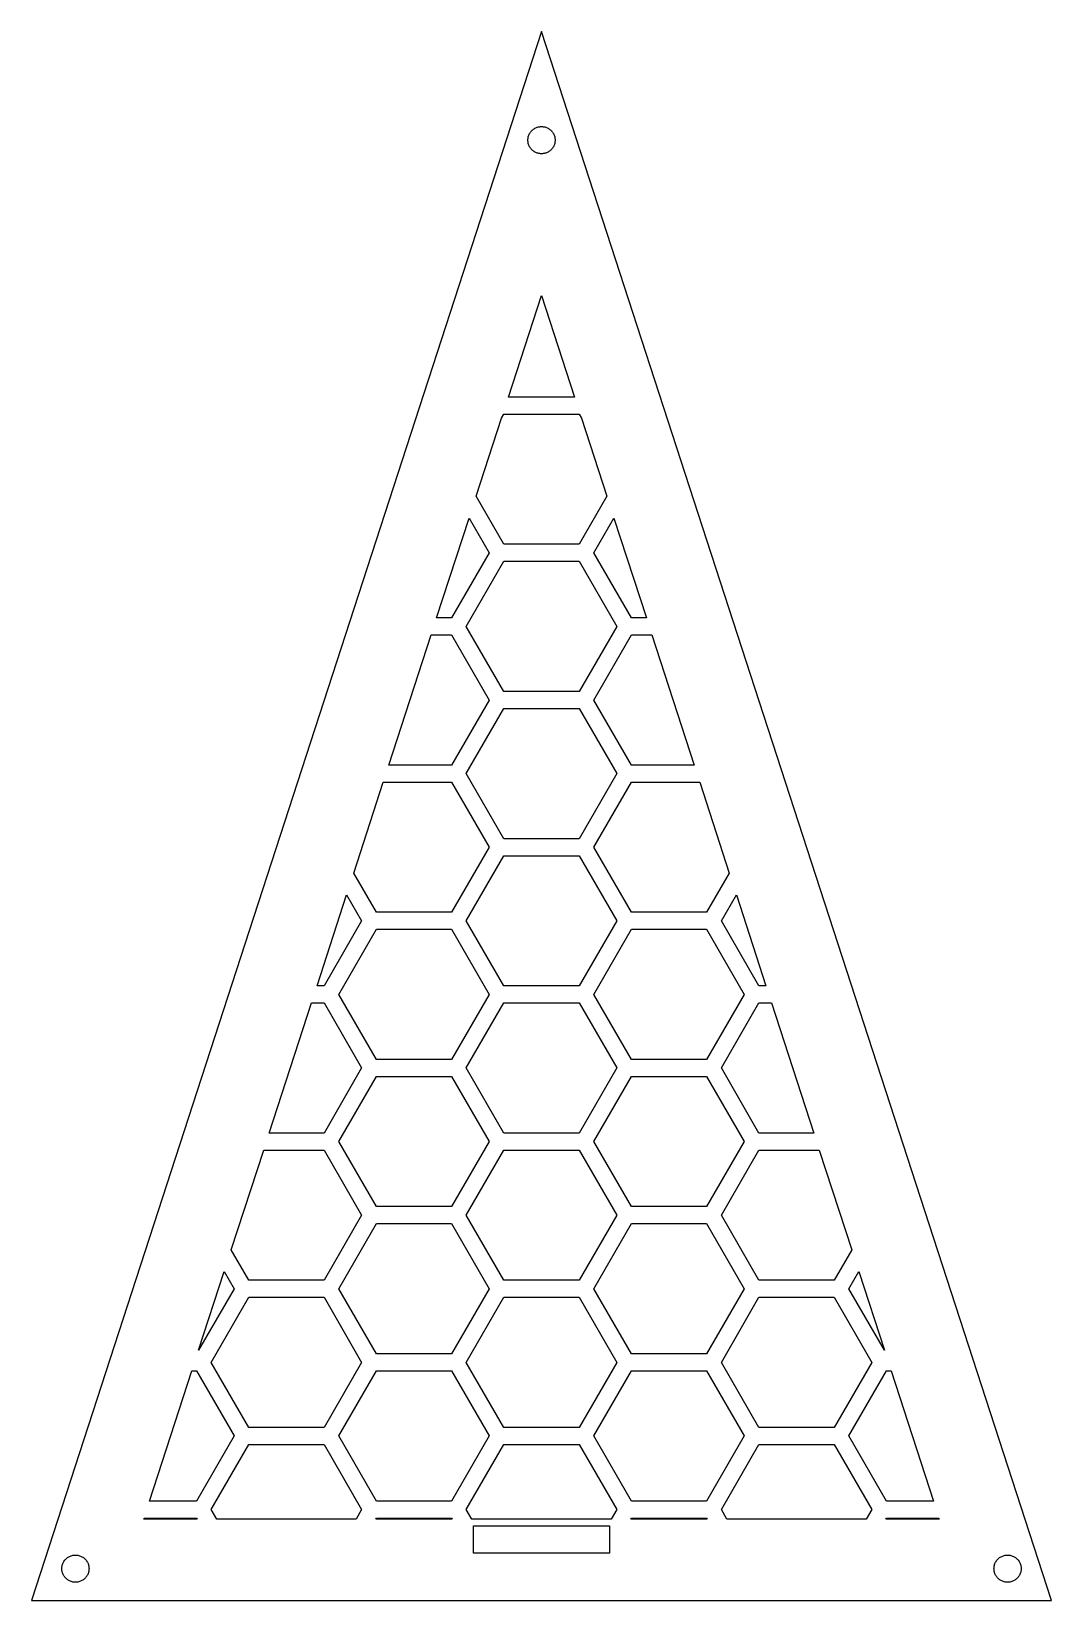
# Model space of a CAD drawing. Header units: metres. Extents: x -75 to 75, y 0 to 231.
import ezdxf

# ---------------------------------------------------------------- set-up
doc = ezdxf.new("R2010")
doc.units = ezdxf.units.M

msp = doc.modelspace()

# ---------------------------------------------------------------- linework, layer by layer
for p, q in [((0, 230.826), (-75, 0)), ((75, 0), (0, 230.826)), ((-2, 214.826), (-1.99605, 214.952)), ((-1.99605, 214.701), (-2, 214.826)), ((-1.99605, 214.952), (-1.98422, 215.077)), ((-1.98422, 214.576), (-1.99605, 214.701)), ((-1.98422, 215.077), (-1.96457, 215.201)), ((-1.96457, 215.201), (-1.93716, 215.324)), ((-1.93716, 215.324), (-1.9021, 215.444)), ((-1.9021, 215.444), (-1.85954, 215.562)), ((-1.85954, 215.562), (-1.80965, 215.678)), ((-1.80965, 215.678), (-1.75261, 215.79)), ((-1.75261, 215.79), (-1.68864, 215.898)), ((-1.68864, 215.898), (-1.61803, 216.002)), ((-1.61803, 216.002), (-1.54102, 216.101)), ((-1.54102, 216.101), (-1.45793, 216.195)), ((-1.45793, 216.195), (-1.36908, 216.284)), ((-1.36908, 216.284), (-1.27484, 216.367)), ((-1.27484, 216.367), (-1.17557, 216.444)), ((-1.17557, 216.444), (-1.07164, 216.515)), ((-1.07164, 216.515), (-0.963501, 216.579)), ((-0.963501, 216.579), (-0.851547, 216.636)), ((-0.851547, 216.636), (-0.736237, 216.686)), ((-0.736237, 216.686), (-0.618027, 216.728)), ((-0.618027, 216.728), (-0.497375, 216.763)), ((-0.497375, 216.763), (-0.374756, 216.791)), ((-0.374756, 216.791), (-0.250656, 216.81)), ((-0.250656, 216.81), (-0.12558, 216.822)), ((-0.12558, 216.822), (0, 216.826)), ((0, 216.826), (0.12558, 216.822)), ((0.12558, 216.822), (0.250656, 216.81)), ((0.250656, 216.81), (0.374756, 216.791)), ((0.374756, 216.791), (0.497375, 216.763)), ((0.497375, 216.763), (0.618027, 216.728)), ((0.618027, 216.728), (0.736237, 216.686)), ((0.736237, 216.686), (0.851547, 216.636)), ((0.851547, 216.636), (0.963501, 216.579)), ((0.963501, 216.579), (1.07164, 216.515)), ((1.07164, 216.515), (1.17557, 216.444)), ((1.17557, 216.444), (1.27484, 216.367)), ((1.27484, 216.367), (1.36908, 216.284)), ((1.36908, 216.284), (1.45793, 216.195)), ((1.45793, 216.195), (1.54102, 216.101)), ((1.54102, 216.101), (1.61803, 216.002)), ((1.61803, 216.002), (1.68864, 215.898)), ((1.68864, 215.898), (1.75261, 215.79)), ((1.75261, 215.79), (1.80965, 215.678)), ((1.80965, 215.678), (1.85954, 215.562)), ((1.85954, 215.562), (1.9021, 215.444)), ((1.9021, 215.444), (1.93716, 215.324)), ((1.93716, 215.324), (1.96457, 215.201)), ((1.96457, 215.201), (1.98422, 215.077)), ((1.98422, 215.077), (1.99605, 214.952)), ((1.99605, 214.701), (1.98422, 214.576)), ((1.99605, 214.952), (2, 214.826)), ((2, 214.826), (1.99605, 214.701)), ((-1.96457, 214.451), (-1.98422, 214.576)), ((-1.93716, 214.329), (-1.96457, 214.451)), ((-1.9021, 214.208), (-1.93716, 214.329)), ((-1.85954, 214.09), (-1.9021, 214.208)), ((-1.80965, 213.975), (-1.85954, 214.09)), ((-1.75261, 213.863), (-1.80965, 213.975)), ((-1.68864, 213.755), (-1.75261, 213.863)), ((-1.61803, 213.651), (-1.68864, 213.755)), ((-1.54102, 213.551), (-1.61803, 213.651)), ((-1.45793, 213.457), (-1.54102, 213.551)), ((-1.36908, 213.368), (-1.45793, 213.457)), ((-1.27484, 213.285), (-1.36908, 213.368)), ((-1.17557, 213.208), (-1.27484, 213.285)), ((-1.07164, 213.138), (-1.17557, 213.208)), ((-0.963501, 213.074), (-1.07164, 213.138)), ((-0.851547, 213.017), (-0.963501, 213.074)), ((-0.736237, 212.967), (-0.851547, 213.017)), ((-0.618027, 212.924), (-0.736237, 212.967)), ((-0.497375, 212.889), (-0.618027, 212.924)), ((-0.374756, 212.862), (-0.497375, 212.889)), ((-0.250656, 212.842), (-0.374756, 212.862)), ((-0.12558, 212.83), (-0.250656, 212.842)), ((0, 212.826), (-0.12558, 212.83)), ((0.12558, 212.83), (0, 212.826)), ((0.250656, 212.842), (0.12558, 212.83)), ((0.374756, 212.862), (0.250656, 212.842)), ((0.497375, 212.889), (0.374756, 212.862)), ((0.618027, 212.924), (0.497375, 212.889)), ((0.736237, 212.967), (0.618027, 212.924)), ((0.851547, 213.017), (0.736237, 212.967)), ((0.963501, 213.074), (0.851547, 213.017)), ((1.07164, 213.138), (0.963501, 213.074)), ((1.17557, 213.208), (1.07164, 213.138)), ((1.27484, 213.285), (1.17557, 213.208)), ((1.36908, 213.368), (1.27484, 213.285)), ((1.45793, 213.457), (1.36908, 213.368)), ((1.54102, 213.551), (1.45793, 213.457)), ((1.61803, 213.651), (1.54102, 213.551)), ((1.68864, 213.755), (1.61803, 213.651)), ((1.75261, 213.863), (1.68864, 213.755)), ((1.80965, 213.975), (1.75261, 213.863)), ((1.85954, 214.09), (1.80965, 213.975)), ((1.9021, 214.208), (1.85954, 214.09)), ((1.93716, 214.329), (1.9021, 214.208)), ((1.96457, 214.451), (1.93716, 214.329)), ((1.98422, 214.576), (1.96457, 214.451)), ((-4.86273, 177.028), (0, 191.993)), ((0, 191.993), (4.86273, 177.028)), ((4.86273, 177.028), (-4.86273, 177.028)), ((-9.60388, 162.436), (-5.86461, 173.944)), ((-5.86461, 173.944), (-5.52826, 174.527)), ((-5.52826, 174.527), (5.52826, 174.527)), ((5.52826, 174.527), (5.86461, 173.944)), ((5.86461, 173.944), (9.60388, 162.436)), ((-5.52826, 155.377), (-9.60388, 162.436)), ((9.60388, 162.436), (5.52826, 155.377)), ((-15.4148, 144.551), (-10.6436, 159.236)), ((-10.6436, 159.236), (-7.69348, 154.126)), ((7.69348, 154.126), (10.6436, 159.236)), ((10.6436, 159.236), (15.4148, 144.551)), ((5.52826, 155.377), (-5.52826, 155.377)), ((-7.69348, 154.126), (-13.2217, 144.551)), ((-11.0565, 143.301), (-5.52826, 152.876)), ((-5.52826, 152.876), (5.52826, 152.876)), ((5.52826, 152.876), (11.0565, 143.301)), ((13.2217, 144.551), (7.69348, 154.126)), ((-13.2217, 144.551), (-15.4148, 144.551)), ((-5.52826, 133.726), (-11.0565, 143.301)), ((11.0565, 143.301), (5.52826, 133.726)), ((15.4148, 144.551), (13.2217, 144.551)), ((-22.4496, 122.901), (-16.2274, 142.051)), ((-16.2274, 142.051), (-13.2217, 142.051)), ((-13.2217, 142.051), (-7.69348, 132.476)), ((7.69348, 132.476), (13.2217, 142.051)), ((13.2217, 142.051), (16.2274, 142.051)), ((16.2274, 142.051), (22.4496, 122.901)), ((-7.69348, 132.476), (-13.2217, 122.901)), ((5.52826, 133.726), (-5.52826, 133.726)), ((13.2217, 122.901), (7.69348, 132.476)), ((-11.0565, 121.65), (-5.52826, 131.225)), ((-5.52826, 131.225), (5.52826, 131.225)), ((5.52826, 131.225), (11.0565, 121.65)), ((-13.2217, 122.901), (-22.4496, 122.901)), ((22.4496, 122.901), (13.2217, 122.901)), ((-27.6096, 107.02), (-23.2622, 120.4)), ((-23.2622, 120.4), (-13.2217, 120.4)), ((-13.2217, 120.4), (-7.69348, 110.825)), ((-5.52826, 112.075), (-11.0565, 121.65)), ((11.0565, 121.65), (5.52826, 112.075)), ((7.69348, 110.825), (13.2217, 120.4)), ((13.2217, 120.4), (23.2622, 120.4)), ((23.2622, 120.4), (27.6096, 107.02)), ((-7.69348, 110.825), (-13.2217, 101.25)), ((5.52826, 112.075), (-5.52826, 112.075)), ((13.2217, 101.25), (7.69348, 110.825)), ((-11.0565, 100), (-5.52826, 109.575)), ((-5.52826, 109.575), (5.52826, 109.575)), ((5.52826, 109.575), (11.0565, 100)), ((-24.2783, 101.25), (-27.6096, 107.02)), ((27.6096, 107.02), (24.2783, 101.25)), ((-33.0016, 90.4251), (-28.6492, 103.82)), ((-28.6492, 103.82), (-26.4435, 100)), ((26.4435, 100), (28.6492, 103.82)), ((28.6492, 103.82), (33.0016, 90.4251)), ((-26.4435, 100), (-31.9717, 90.4251)), ((-13.2217, 101.25), (-24.2783, 101.25)), ((-5.52826, 90.4251), (-11.0565, 100)), ((11.0565, 100), (5.52826, 90.4251)), ((24.2783, 101.25), (13.2217, 101.25)), ((31.9717, 90.4251), (26.4435, 100)), ((-29.8065, 89.175), (-24.2783, 98.7499)), ((-24.2783, 98.7499), (-13.2217, 98.7499)), ((-13.2217, 98.7499), (-7.69348, 89.175)), ((7.69348, 89.175), (13.2217, 98.7499)), ((13.2217, 98.7499), (24.2783, 98.7499)), ((24.2783, 98.7499), (29.8065, 89.175)), ((-31.9717, 90.4251), (-33.0016, 90.4251)), ((5.52826, 90.4251), (-5.52826, 90.4251)), ((33.0016, 90.4251), (31.9717, 90.4251)), ((-40.0362, 68.7748), (-33.814, 87.9246)), ((-33.814, 87.9246), (-31.9717, 87.9246)), ((-31.9717, 87.9246), (-26.4435, 78.3497)), ((-24.2783, 79.6001), (-29.8065, 89.175)), ((-7.69348, 89.175), (-13.2217, 79.6001)), ((-11.0565, 78.3497), (-5.52826, 87.9246)), ((-5.52826, 87.9246), (5.52826, 87.9246)), ((5.52826, 87.9246), (11.0565, 78.3497)), ((13.2217, 79.6001), (7.69348, 89.175)), ((29.8065, 89.175), (24.2783, 79.6001)), ((26.4435, 78.3497), (31.9717, 87.9246)), ((31.9717, 87.9246), (33.814, 87.9246)), ((33.814, 87.9246), (40.0362, 68.7748)), ((-13.2217, 79.6001), (-24.2783, 79.6001)), ((24.2783, 79.6001), (13.2217, 79.6001)), ((-26.4435, 78.3497), (-31.9717, 68.7748)), ((-29.8065, 67.5243), (-24.2783, 77.0992)), ((-24.2783, 77.0992), (-13.2217, 77.0992)), ((-13.2217, 77.0992), (-7.69348, 67.5243)), ((-5.52826, 68.7748), (-11.0565, 78.3497)), ((11.0565, 78.3497), (5.52826, 68.7748)), ((7.69348, 67.5243), (13.2217, 77.0992)), ((13.2217, 77.0992), (24.2783, 77.0992)), ((24.2783, 77.0992), (29.8065, 67.5243)), ((31.9717, 68.7748), (26.4435, 78.3497)), ((-31.9717, 68.7748), (-40.0362, 68.7748)), ((-24.2783, 57.9494), (-29.8065, 67.5243)), ((-7.69348, 67.5243), (-13.2217, 57.9494)), ((5.52826, 68.7748), (-5.52826, 68.7748)), ((13.2217, 57.9494), (7.69348, 67.5243)), ((29.8065, 67.5243), (24.2783, 57.9494)), ((40.0362, 68.7748), (31.9717, 68.7748)), ((-45.6151, 51.6045), (-40.8488, 66.2739)), ((-40.8488, 66.2739), (-31.9717, 66.2739)), ((-31.9717, 66.2739), (-26.4435, 56.699)), ((-11.0565, 56.699), (-5.52826, 66.2739)), ((-5.52826, 66.2739), (5.52826, 66.2739)), ((5.52826, 66.2739), (11.0565, 56.699)), ((26.4435, 56.699), (31.9717, 66.2739)), ((31.9717, 66.2739), (40.8488, 66.2739)), ((40.8488, 66.2739), (45.6151, 51.6045)), ((-13.2217, 57.9494), (-24.2783, 57.9494)), ((24.2783, 57.9494), (13.2217, 57.9494)), ((-26.4435, 56.699), (-31.9717, 47.1241)), ((-29.8065, 45.8736), (-24.2783, 55.4485)), ((-24.2783, 55.4485), (-13.2217, 55.4485)), ((-13.2217, 55.4485), (-7.69348, 45.8736)), ((-5.52826, 47.1241), (-11.0565, 56.699)), ((11.0565, 56.699), (5.52826, 47.1241)), ((7.69348, 45.8736), (13.2217, 55.4485)), ((13.2217, 55.4485), (24.2783, 55.4485)), ((24.2783, 55.4485), (29.8065, 45.8736)), ((31.9717, 47.1241), (26.4435, 56.699)), ((-43.0283, 47.1241), (-45.6151, 51.6045)), ((45.6151, 51.6045), (43.0283, 47.1241)), ((-50.4165, 36.8275), (-46.6548, 48.4047)), ((-46.6548, 48.4047), (-45.1935, 45.8736)), ((-31.9717, 47.1241), (-43.0283, 47.1241)), ((5.52826, 47.1241), (-5.52826, 47.1241)), ((43.0283, 47.1241), (31.9717, 47.1241)), ((45.1935, 45.8736), (46.6548, 48.4047)), ((46.6548, 48.4047), (50.4165, 36.8275)), ((-45.1935, 45.8736), (-50.4165, 36.8275)), ((-48.5565, 35.0483), (-43.0283, 44.6232)), ((-43.0283, 44.6232), (-31.9717, 44.6232)), ((-31.9717, 44.6232), (-26.4435, 35.0483)), ((-24.2783, 36.2988), (-29.8065, 45.8736)), ((-7.69348, 45.8736), (-13.2217, 36.2988)), ((-11.0565, 35.0483), (-5.52826, 44.6232)), ((-5.52826, 44.6232), (5.52826, 44.6232)), ((5.52826, 44.6232), (11.0565, 35.0483)), ((13.2217, 36.2988), (7.69348, 45.8736)), ((29.8065, 45.8736), (24.2783, 36.2988)), ((26.4435, 35.0483), (31.9717, 44.6232)), ((31.9717, 44.6232), (43.0283, 44.6232)), ((43.0283, 44.6232), (48.5565, 35.0483)), ((50.4165, 36.8275), (45.1935, 45.8736)), ((-43.0283, 25.4734), (-48.5565, 35.0483)), ((-26.4435, 35.0483), (-31.9717, 25.4734)), ((-13.2217, 36.2988), (-24.2783, 36.2988)), ((-5.52826, 25.4734), (-11.0565, 35.0483)), ((11.0565, 35.0483), (5.52826, 25.4734)), ((24.2783, 36.2988), (13.2217, 36.2988)), ((31.9717, 25.4734), (26.4435, 35.0483)), ((48.5565, 35.0483), (43.0283, 25.4734)), ((-57.623, 14.6481), (-51.4009, 33.7978)), ((-51.4009, 33.7978), (-50.7217, 33.7978)), ((-50.7217, 33.7978), (-45.1935, 24.2229)), ((-29.8065, 24.2229), (-24.2783, 33.7978)), ((-24.2783, 33.7978), (-13.2217, 33.7978)), ((-13.2217, 33.7978), (-7.69348, 24.2229)), ((7.69348, 24.2229), (13.2217, 33.7978)), ((13.2217, 33.7978), (24.2783, 33.7978)), ((24.2783, 33.7978), (29.8065, 24.2229)), ((45.1935, 24.2229), (50.7217, 33.7978)), ((50.7217, 33.7978), (51.4009, 33.7978)), ((51.4009, 33.7978), (57.623, 14.6481)), ((-31.9717, 25.4734), (-43.0283, 25.4734)), ((5.52826, 25.4734), (-5.52826, 25.4734)), ((43.0283, 25.4734), (31.9717, 25.4734)), ((-45.1935, 24.2229), (-50.7217, 14.6481)), ((-24.2783, 14.6481), (-29.8065, 24.2229)), ((-7.69348, 24.2229), (-13.2217, 14.6481)), ((13.2217, 14.6481), (7.69348, 24.2229)), ((29.8065, 24.2229), (24.2783, 14.6481)), ((50.7217, 14.6481), (45.1935, 24.2229)), ((-48.5565, 13.3976), (-43.0283, 22.9725)), ((-43.0283, 22.9725), (-31.9717, 22.9725)), ((-31.9717, 22.9725), (-26.4435, 13.3976)), ((-11.0565, 13.3976), (-5.52826, 22.9725)), ((-5.52826, 22.9725), (5.52826, 22.9725)), ((5.52826, 22.9725), (11.0565, 13.3976)), ((26.4435, 13.3976), (31.9717, 22.9725)), ((31.9717, 22.9725), (43.0283, 22.9725)), ((43.0283, 22.9725), (48.5565, 13.3976)), ((-50.7217, 14.6481), (-57.623, 14.6481)), ((-13.2217, 14.6481), (-24.2783, 14.6481)), ((24.2783, 14.6481), (13.2217, 14.6481)), ((57.623, 14.6481), (50.7217, 14.6481)), ((-58.4834, 12), (-58.4356, 12.1471)), ((-50.6368, 12), (-58.4834, 12)), ((-58.4356, 12.1471), (-50.7217, 12.1471)), ((-50.7217, 12.1471), (-50.6368, 12)), ((-47.7496, 12), (-48.5565, 13.3976)), ((-27.2504, 12), (-47.7496, 12)), ((-26.4435, 13.3976), (-27.2504, 12)), ((-24.3632, 12), (-24.2783, 12.1471)), ((-13.1368, 12), (-24.3632, 12)), ((-24.2783, 12.1471), (-13.2217, 12.1471)), ((-13.2217, 12.1471), (-13.1368, 12)), ((-10.2496, 12), (-11.0565, 13.3976)), ((10.2496, 12), (-10.2496, 12)), ((11.0565, 13.3976), (10.2496, 12)), ((13.1368, 12), (13.2217, 12.1471)), ((24.3632, 12), (13.1368, 12)), ((13.2217, 12.1471), (24.2783, 12.1471)), ((24.2783, 12.1471), (24.3632, 12)), ((27.2504, 12), (26.4435, 13.3976)), ((47.7496, 12), (27.2504, 12)), ((48.5565, 13.3976), (47.7496, 12)), ((50.6368, 12), (50.7217, 12.1471)), ((58.4834, 12), (50.6368, 12)), ((50.7217, 12.1471), (58.4356, 12.1471)), ((58.4356, 12.1471), (58.4834, 12)), ((-10, 7), (-10, 11)), ((-10, 11), (10, 11)), ((10, 11), (10, 7)), ((10, 7), (-10, 7)), ((-70.5279, 4.70227), (-70.5239, 4.82785)), ((-70.5239, 4.57669), (-70.5279, 4.70227)), ((-70.5239, 4.82785), (-70.5121, 4.95294)), ((-70.5121, 4.95294), (-70.4924, 5.07704)), ((-70.4924, 5.07704), (-70.465, 5.19966)), ((-70.465, 5.19966), (-70.43, 5.32031)), ((-70.43, 5.32031), (-70.3874, 5.43852)), ((-70.3874, 5.43852), (-70.3375, 5.55383)), ((-70.3375, 5.55383), (-70.2805, 5.66579)), ((-70.2805, 5.66579), (-70.2165, 5.77393)), ((-70.2165, 5.77393), (-70.1459, 5.87784)), ((-70.1459, 5.87784), (-70.0689, 5.97713)), ((-70.0689, 5.97713), (-69.9858, 6.07137)), ((-69.9858, 6.07137), (-69.897, 6.16022)), ((-69.897, 6.16022), (-69.8027, 6.2433)), ((-69.8027, 6.2433), (-69.7034, 6.32031)), ((-69.7034, 6.32031), (-69.5995, 6.39093)), ((-69.5995, 6.39093), (-69.4914, 6.4549)), ((-69.4914, 6.4549), (-69.3794, 6.51193)), ((-69.3794, 6.51193), (-69.2641, 6.56183)), ((-69.2641, 6.56183), (-69.1459, 6.60439)), ((-69.1459, 6.60439), (-69.0252, 6.63943)), ((-69.0252, 6.63943), (-68.9026, 6.66685)), ((-68.9026, 6.66685), (-68.7785, 6.68651)), ((-68.7785, 6.68651), (-68.6534, 6.69833)), ((-68.6534, 6.69833), (-68.5279, 6.70227)), ((-68.5279, 6.70227), (-68.4023, 6.69833)), ((-68.4023, 6.69833), (-68.2772, 6.68651)), ((-68.2772, 6.68651), (-68.1531, 6.66685)), ((-68.1531, 6.66685), (-68.0305, 6.63943)), ((-68.0305, 6.63943), (-67.9098, 6.60439)), ((-67.9098, 6.60439), (-67.7916, 6.56183)), ((-67.7916, 6.56183), (-67.6763, 6.51193)), ((-67.6763, 6.51193), (-67.5643, 6.4549)), ((-67.5643, 6.4549), (-67.4562, 6.39093)), ((-67.4562, 6.39093), (-67.3523, 6.32031)), ((-67.3523, 6.32031), (-67.253, 6.2433)), ((-67.253, 6.2433), (-67.1588, 6.16022)), ((-67.1588, 6.16022), (-67.0699, 6.07137)), ((-67.0699, 6.07137), (-66.9868, 5.97713)), ((-66.9868, 5.97713), (-66.9098, 5.87784)), ((-66.9098, 5.87784), (-66.8392, 5.77393)), ((-66.8392, 5.77393), (-66.7752, 5.66579)), ((-66.7752, 5.66579), (-66.7182, 5.55383)), ((-66.7182, 5.55383), (-66.6683, 5.43852)), ((-66.6683, 5.43852), (-66.6257, 5.32031)), ((-66.6257, 5.32031), (-66.5907, 5.19966)), ((-66.5907, 5.19966), (-66.5633, 5.07704)), ((-66.5633, 5.07704), (-66.5436, 4.95294)), ((-66.5436, 4.95294), (-66.5318, 4.82785)), ((-66.5318, 4.82785), (-66.5279, 4.70227)), ((-66.5279, 4.70227), (-66.5318, 4.57669)), ((66.5279, 4.70227), (66.5318, 4.82785)), ((66.5318, 4.57669), (66.5279, 4.70227)), ((66.5318, 4.82785), (66.5436, 4.95294)), ((66.5436, 4.95294), (66.5633, 5.07704)), ((66.5633, 5.07704), (66.5907, 5.19966)), ((66.5907, 5.19966), (66.6257, 5.32031)), ((66.6257, 5.32031), (66.6683, 5.43852)), ((66.6683, 5.43852), (66.7182, 5.55383)), ((66.7182, 5.55383), (66.7752, 5.66579)), ((66.7752, 5.66579), (66.8392, 5.77393)), ((66.8392, 5.77393), (66.9098, 5.87784)), ((66.9098, 5.87784), (66.9868, 5.97713)), ((66.9868, 5.97713), (67.0699, 6.07137)), ((67.0699, 6.07137), (67.1588, 6.16022)), ((67.1588, 6.16022), (67.253, 6.2433)), ((67.253, 6.2433), (67.3523, 6.32031)), ((67.3523, 6.32031), (67.4562, 6.39093)), ((67.4562, 6.39093), (67.5643, 6.4549)), ((67.5643, 6.4549), (67.6763, 6.51193)), ((67.6763, 6.51193), (67.7916, 6.56183)), ((67.7916, 6.56183), (67.9098, 6.60439)), ((67.9098, 6.60439), (68.0305, 6.63943)), ((68.0305, 6.63943), (68.1531, 6.66685)), ((68.1531, 6.66685), (68.2772, 6.68651)), ((68.2772, 6.68651), (68.4023, 6.69833)), ((68.4023, 6.69833), (68.5279, 6.70227)), ((68.5279, 6.70227), (68.6534, 6.69833)), ((68.6534, 6.69833), (68.7785, 6.68651)), ((68.7785, 6.68651), (68.9026, 6.66685)), ((68.9026, 6.66685), (69.0252, 6.63943)), ((69.0252, 6.63943), (69.1459, 6.60439)), ((69.1459, 6.60439), (69.2641, 6.56183)), ((69.2641, 6.56183), (69.3794, 6.51193)), ((69.3794, 6.51193), (69.4914, 6.4549)), ((69.4914, 6.4549), (69.5995, 6.39093)), ((69.5995, 6.39093), (69.7034, 6.32031)), ((69.7034, 6.32031), (69.8027, 6.2433)), ((69.8027, 6.2433), (69.897, 6.16022)), ((69.897, 6.16022), (69.9858, 6.07137)), ((69.9858, 6.07137), (70.0689, 5.97713)), ((70.0689, 5.97713), (70.1459, 5.87784)), ((70.1459, 5.87784), (70.2165, 5.77393)), ((70.2165, 5.77393), (70.2805, 5.66579)), ((70.2805, 5.66579), (70.3375, 5.55383)), ((70.3375, 5.55383), (70.3874, 5.43852)), ((70.3874, 5.43852), (70.43, 5.32031)), ((70.43, 5.32031), (70.465, 5.19966)), ((70.465, 5.19966), (70.4924, 5.07704)), ((70.4924, 5.07704), (70.5121, 4.95294)), ((70.5121, 4.95294), (70.5239, 4.82785)), ((70.5239, 4.82785), (70.5279, 4.70227)), ((70.5279, 4.70227), (70.5239, 4.57669)), ((-70.5121, 4.45161), (-70.5239, 4.57669)), ((-70.4924, 4.32751), (-70.5121, 4.45161)), ((-70.465, 4.2049), (-70.4924, 4.32751)), ((-70.43, 4.08424), (-70.465, 4.2049)), ((-70.3874, 3.96602), (-70.43, 4.08424)), ((-70.3375, 3.85072), (-70.3874, 3.96602)), ((-70.2805, 3.73877), (-70.3375, 3.85072)), ((-70.2165, 3.63062), (-70.2805, 3.73877)), ((-70.1459, 3.5267), (-70.2165, 3.63062)), ((-70.0689, 3.42743), (-70.1459, 3.5267)), ((-69.9858, 3.33318), (-70.0689, 3.42743)), ((-69.897, 3.24434), (-69.9858, 3.33318)), ((-69.8027, 3.16125), (-69.897, 3.24434)), ((-69.7034, 3.08424), (-69.8027, 3.16125)), ((-69.5995, 3.01363), (-69.7034, 3.08424)), ((-69.4914, 2.94966), (-69.5995, 3.01363)), ((-69.3794, 2.89262), (-69.4914, 2.94966)), ((-69.2641, 2.84273), (-69.3794, 2.89262)), ((-69.1459, 2.80016), (-69.2641, 2.84273)), ((-69.0252, 2.76511), (-69.1459, 2.80016)), ((-68.9026, 2.7377), (-69.0252, 2.76511)), ((-68.7785, 2.71805), (-68.9026, 2.7377)), ((-68.6534, 2.70622), (-68.7785, 2.71805)), ((-68.5279, 2.70227), (-68.6534, 2.70622)), ((-68.4023, 2.70622), (-68.5279, 2.70227)), ((-68.2772, 2.71805), (-68.4023, 2.70622)), ((-68.1531, 2.7377), (-68.2772, 2.71805)), ((-68.0305, 2.76511), (-68.1531, 2.7377)), ((-67.9098, 2.80016), (-68.0305, 2.76511)), ((-67.7916, 2.84273), (-67.9098, 2.80016)), ((-67.6763, 2.89262), (-67.7916, 2.84273)), ((-67.5643, 2.94966), (-67.6763, 2.89262)), ((-67.4562, 3.01363), (-67.5643, 2.94966)), ((-67.3523, 3.08424), (-67.4562, 3.01363)), ((-67.253, 3.16125), (-67.3523, 3.08424)), ((-67.1588, 3.24434), (-67.253, 3.16125)), ((-67.0699, 3.33318), (-67.1588, 3.24434)), ((-66.9868, 3.42743), (-67.0699, 3.33318)), ((-66.9098, 3.5267), (-66.9868, 3.42743)), ((-66.8392, 3.63062), (-66.9098, 3.5267)), ((-66.7752, 3.73877), (-66.8392, 3.63062)), ((-66.7182, 3.85072), (-66.7752, 3.73877)), ((-66.6683, 3.96602), (-66.7182, 3.85072)), ((-66.6257, 4.08424), (-66.6683, 3.96602)), ((-66.5907, 4.2049), (-66.6257, 4.08424)), ((-66.5633, 4.32751), (-66.5907, 4.2049)), ((-66.5436, 4.45161), (-66.5633, 4.32751)), ((-66.5318, 4.57669), (-66.5436, 4.45161)), ((66.5436, 4.45161), (66.5318, 4.57669)), ((66.5633, 4.32751), (66.5436, 4.45161)), ((66.5907, 4.2049), (66.5633, 4.32751)), ((66.6257, 4.08424), (66.5907, 4.2049)), ((66.6683, 3.96602), (66.6257, 4.08424)), ((66.7182, 3.85072), (66.6683, 3.96602)), ((66.7752, 3.73877), (66.7182, 3.85072)), ((66.8392, 3.63062), (66.7752, 3.73877)), ((66.9098, 3.5267), (66.8392, 3.63062)), ((66.9868, 3.42743), (66.9098, 3.5267)), ((67.0699, 3.33318), (66.9868, 3.42743)), ((67.1588, 3.24434), (67.0699, 3.33318)), ((67.253, 3.16125), (67.1588, 3.24434)), ((67.3523, 3.08424), (67.253, 3.16125)), ((67.4562, 3.01363), (67.3523, 3.08424)), ((67.5643, 2.94966), (67.4562, 3.01363)), ((67.6763, 2.89262), (67.5643, 2.94966)), ((67.7916, 2.84273), (67.6763, 2.89262)), ((67.9098, 2.80016), (67.7916, 2.84273)), ((68.0305, 2.76511), (67.9098, 2.80016)), ((68.1531, 2.7377), (68.0305, 2.76511)), ((68.2772, 2.71805), (68.1531, 2.7377)), ((68.4023, 2.70622), (68.2772, 2.71805)), ((68.5279, 2.70227), (68.4023, 2.70622)), ((68.6534, 2.70622), (68.5279, 2.70227)), ((68.7785, 2.71805), (68.6534, 2.70622)), ((68.9026, 2.7377), (68.7785, 2.71805)), ((69.0252, 2.76511), (68.9026, 2.7377)), ((69.1459, 2.80016), (69.0252, 2.76511)), ((69.2641, 2.84273), (69.1459, 2.80016)), ((69.3794, 2.89262), (69.2641, 2.84273)), ((69.4914, 2.94966), (69.3794, 2.89262)), ((69.5995, 3.01363), (69.4914, 2.94966)), ((69.7034, 3.08424), (69.5995, 3.01363)), ((69.8027, 3.16125), (69.7034, 3.08424)), ((69.897, 3.24434), (69.8027, 3.16125)), ((69.9858, 3.33318), (69.897, 3.24434)), ((70.0689, 3.42743), (69.9858, 3.33318)), ((70.1459, 3.5267), (70.0689, 3.42743)), ((70.2165, 3.63062), (70.1459, 3.5267)), ((70.2805, 3.73877), (70.2165, 3.63062)), ((70.3375, 3.85072), (70.2805, 3.73877)), ((70.3874, 3.96602), (70.3375, 3.85072)), ((70.43, 4.08424), (70.3874, 3.96602)), ((70.465, 4.2049), (70.43, 4.08424)), ((70.4924, 4.32751), (70.465, 4.2049)), ((70.5121, 4.45161), (70.4924, 4.32751)), ((70.5239, 4.57669), (70.5121, 4.45161)), ((-75, 0), (75, 0))]:
    msp.add_line(p, q)

doc.saveas('drawing.dxf')
